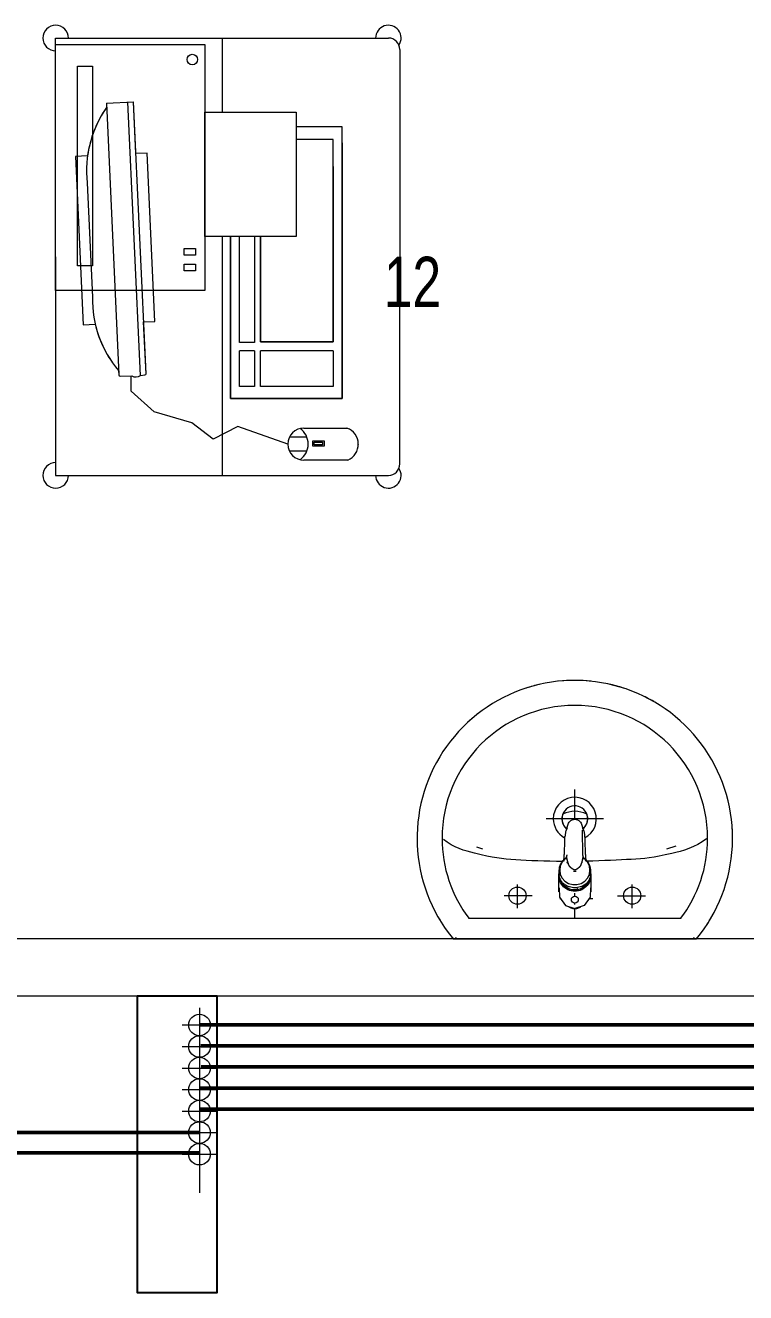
# Model space of a CAD drawing. Header units: millimetres. Extents: x -160614 to 59925, y -157025 to 0.
# Drawn here: x -108374 to -107118, y -110459 to -108252 of the extents above; entities that cross this region are included whole.
import ezdxf

# ---------------------------------------------------------------- set-up
doc = ezdxf.new("R2010")
doc.units = ezdxf.units.MM
doc.header["$LTSCALE"] = 8
doc.linetypes.add('AXES', pattern=[50.8, 31.75, -6.35, 6.35, -6.35])
for name, color, linetype, lineweight in [('72_EGR_EQP_TAG', 9, 'Continuous', 5), ('LOADING', 9, 'Continuous', 5), ('P-SANR-FIXT', 9, 'Continuous', 18), ('P-SANR-FIXT-1', 9, 'Continuous', 13), ('Walls', 9, 'Continuous', 5)]:
    doc.layers.add(name, color=color, linetype=linetype, lineweight=lineweight)
for name, color, linetype in [('A-OPEN', 4, 'Continuous'), ('REF', 42, 'Continuous'), ('REF-thin', 8, 'Continuous')]:
    doc.layers.add(name, color=color, linetype=linetype)
doc.styles.add('X3G_ENTITY_257CFD', font='swisscl.ttf', dxfattribs={"height": 200})

# ---------------------------------------------------------------- blocks, each defined once
blk = doc.blocks.new('FP_138-161_A_00_GFL_-0_080_Einreichung_Grundrisse_100')
at = {"layer": 'P-SANR-FIXT'}
blk.add_line((-0.0044, -0.0019), (-0.0045, -0.0021), dxfattribs=at)
at = {"layer": 'P-SANR-FIXT', "flags": 128}
blk.add_lwpolyline([(-0.0057, -0.0037), (-0.0058, -0.0039), (-0.006, -0.004)], dxfattribs=at)
blk = doc.blocks.new('FP_139-161_A_00_GFL_-0_080_Einreichung_Grundrisse_100')
at = {"layer": 'P-SANR-FIXT'}
blk.add_line((0.0045, -0.0022), (0.0044, -0.002), dxfattribs=at)
at = {"layer": 'P-SANR-FIXT', "flags": 128}
blk.add_lwpolyline([(0.006, -0.004), (0.0059, -0.0039), (0.0057, -0.0038)], dxfattribs=at)
blk = doc.blocks.new('IS_Ceraplus_B8204_BIM_BG _1_ - B8204AA - CERAPLUS single lever basin mixer with pop-up waste-V137-161_A_00_GFL_-0_080_Einreichung_Grundrisse_100')
at = {"layer": 'P-SANR-FIXT-1'}
h = blk.add_hatch(dxfattribs=at)
h.set_pattern_fill('FP_26', color=256, style=0, pattern_type=2)
h.set_pattern_definition([(225, (0.009, 0), (0.010607, -0.010607), []), (315, (0.009, 0), (0.010607, 0.010607), [])])
h.paths.add_polyline_path([(0.0056, -0.002), (0.0058, -0.0024), (0.0058, -0.0021)])
h.paths.add_polyline_path([(0.007, -0.0039), (0.0088, -0.0045), (0.0084, -0.0043)])
at = {"layer": 'LOADING'}
for p, q in [((-0.028, 0), (-0.028, -0.0281)), ((0.028, -0.0281), (0.028, 0)), ((-0.0274, -0.0337), (-0.0271, -0.0392)), ((-0.0262, -0.0282), (-0.0263, -0.0287)), ((0.0263, -0.0287), (0.0262, -0.0282)), ((0.0262, -0.0293), (0.0263, -0.0287)), ((0.0271, -0.0392), (0.0274, -0.0337)), ((-0.0137, -0.0512), (-0.0129, -0.0517)), ((0.0124, -0.052), (0.0133, -0.0515)), ((0.014, -0.0647), (0.0133, -0.1077)), ((0.0185, -0.0618), (0.019, -0.0539)), ((0.019, -0.0539), (0.0188, -0.0561))]:
    blk.add_line(p, q, dxfattribs=at)
at = {"layer": 'LOADING', "flags": 128}
for points in [[(-0.0272, -0.0069), (-0.0266, 0.009), (-0.0165, 0.0236), (0, 0.0291)], [(0.0272, -0.0069), (0.0266, 0.009), (0.0165, 0.0236), (0, 0.0291)], [(-0.0176, -0.0568), (-0.0224, -0.0513), (-0.0254, -0.0448), (-0.0264, -0.0376), (-0.0253, -0.0305), (-0.0222, -0.024), (-0.0172, -0.0186), (-0.0109, -0.0147), (-0.0037, -0.0127), (0.0037, -0.0127), (0.0109, -0.0147), (0.0172, -0.0186), (0.0222, -0.024), (0.0253, -0.0305), (0.0264, -0.0376), (0.0254, -0.0448), (0.0224, -0.0513), (0.0176, -0.0568)], [(-0.0271, -0.0393), (-0.027, -0.0403), (-0.0269, -0.0414), (-0.0267, -0.0424), (-0.0265, -0.0434), (-0.0262, -0.0444), (-0.0259, -0.0454), (-0.0255, -0.0464), (-0.0252, -0.0474), (-0.0247, -0.0484), (-0.0243, -0.0493), (-0.0238, -0.0502), (-0.0232, -0.0511), (-0.0226, -0.052), (-0.022, -0.0529), (-0.0214, -0.0537), (-0.0207, -0.0545), (-0.0199, -0.0553), (-0.0192, -0.0561), (-0.0184, -0.0568), (-0.0176, -0.0575), (-0.0173, -0.0577)], [(0.0173, -0.0577), (0.0181, -0.057), (0.0189, -0.0563), (0.0197, -0.0556), (0.0204, -0.0548), (0.0211, -0.054), (0.0218, -0.0532), (0.0224, -0.0523), (0.023, -0.0514), (0.0236, -0.0505), (0.0241, -0.0496), (0.0246, -0.0487), (0.025, -0.0477), (0.0254, -0.0467), (0.0258, -0.0458), (0.0261, -0.0448), (0.0264, -0.0437), (0.0266, -0.0427), (0.0268, -0.0417), (0.027, -0.0407), (0.0271, -0.0396), (0.0271, -0.0393)], [(-0.019, -0.0539), (-0.0185, -0.0615), (-0.0185, -0.0618)], [(-0.0162, -0.0579), (-0.0156, -0.058), (-0.0151, -0.0581), (-0.0146, -0.0583), (-0.0142, -0.0586), (-0.0139, -0.0588), (-0.0138, -0.0591)], [(-0.0138, -0.0591), (-0.0139, -0.0612), (-0.014, -0.0633)], [(0.0138, -0.0591), (0.0139, -0.0588), (0.0142, -0.0586), (0.0146, -0.0583), (0.0151, -0.0581), (0.0156, -0.058), (0.0162, -0.0579)], [(0.014, -0.0633), (0.0139, -0.0612), (0.0138, -0.0591)], [(0.0171, -0.0578), (0.0174, -0.0575), (0.0176, -0.0568)], [(0.0184, -0.0651), (0.0184, -0.0652), (0.0184, -0.0652), (0.0184, -0.0652), (0.0184, -0.0654), (0.0184, -0.0655)], [(-0.0181, -0.0728), (-0.0177, -0.083), (-0.0172, -0.0938)], [(0.0172, -0.0938), (0.0177, -0.083), (0.0181, -0.0728)], [(-0.0129, -0.1142), (-0.0124, -0.1161), (-0.0118, -0.1179), (-0.0109, -0.1197), (-0.0098, -0.1214), (-0.0084, -0.123), (-0.0067, -0.1244), (-0.0047, -0.1255), (-0.0025, -0.1263), (0, -0.1266)], [(0, -0.1266), (0.0025, -0.1263), (0.0047, -0.1255), (0.0067, -0.1244), (0.0084, -0.123), (0.0098, -0.1214), (0.0109, -0.1197), (0.0118, -0.1179), (0.0124, -0.1161), (0.0129, -0.1142)]]:
    blk.add_lwpolyline(points, dxfattribs=at)
at = {"layer": 'LOADING'}
for centre, radius, start, end in [((0, 0.0135), 0.00603, 0, 180), ((0, 0.0135), 0.00603, 180, 0), ((-0.009, 0), 0.005, 300, 315), ((0.009, 0), 0.005, 225, 240)]:
    blk.add_arc(centre, radius, start, end, dxfattribs=at)
for centre, major_axis, start_param, end_param in [((0, -0.0281), (-0.028, 0), 4.712389, 6.47291), ((0, -0.0287), (0.0267, 0), 1.570796, 3.036556), ((0, -0.0287), (0.0263, 0), 2.625648, 2.791756), ((0, -0.0287), (-0.0263, 0), 4.712389, 5.759587), ((0, -0.0281), (0.028, 0), 6.093357, 7.853982), ((0, -0.0287), (0.0267, 0), 0.105099, 1.570796), ((0, -0.0287), (0.0262, 0), 0.523599, 1.570796), ((0, -0.0287), (0.0262, 0), 0.349919, 0.515945), ((0, -0.0321), (0.0275, 0), 3.141823, 3.202701), ((0, -0.0321), (0.0275, 0), 3.239313, 3.439417), ((0, -0.0281), (0.028, 0), 3.371221, 3.483334), ((0, -0.0287), (0.0267, 0), 6.059374, 6.108652), ((0, -0.0321), (0.0275, 0), 5.985527, 6.185455), ((0, -0.0281), (0.028, 0), 5.94107, 6.05344), ((0, -0.0321), (0.0275, 0), 6.222066, 6.282955), ((0, -0.0312), (0.0248, 0), 4.111947, 4.191073), ((0, -0.0281), (0.028, 0), 4.202431, 4.259552), ((0, -0.0287), (0.0263, 0), 4.169225, 4.2325), ((0, -0.0281), (0.028, 0), 5.172057, 5.222265)]:
    blk.add_ellipse(centre, major_axis=major_axis, ratio=0.961262, start_param=start_param, end_param=end_param, dxfattribs=at)
for points, knots in [([(-0.0215, -0.0162), (-0.0216, -0.0163), (-0.0219, -0.0167), (-0.0227, -0.0177), (-0.0238, -0.0192), (-0.0249, -0.0211), (-0.0258, -0.0231), (-0.0266, -0.0253), (-0.0273, -0.0282), (-0.0275, -0.0305), (-0.0275, -0.0321)], [0.7859035, 0.7859035, 0.7859035, 0.7859035, 0.7916667, 0.8055556, 0.8333333, 0.8611111, 0.8888889, 0.9166667, 0.9444444, 1, 1, 1, 1]), ([(0.021, -0.0157), (0.0208, -0.0154), (0.0203, -0.0149), (0.0192, -0.0139), (0.0177, -0.0127), (0.0161, -0.0117), (0.0148, -0.0109), (0.0138, -0.0104), (0.0127, -0.0099), (0.0113, -0.0093), (0.0087, -0.0084), (0.0048, -0.0075), (0, -0.0071), (-0.0048, -0.0075), (-0.0087, -0.0084), (-0.0113, -0.0093), (-0.0127, -0.0099), (-0.0138, -0.0104), (-0.0148, -0.0109), (-0.0161, -0.0117), (-0.0177, -0.0127), (-0.0191, -0.0139), (-0.0202, -0.0149), (-0.0208, -0.0154), (-0.021, -0.0157)], [0.2222222, 0.2222222, 0.2222222, 0.2222222, 0.2361111, 0.25, 0.2777778, 0.3055556, 0.3194444, 0.3333333, 0.3472222, 0.3611111, 0.3888889, 0.4444444, 0.5, 0.5555556, 0.6111111, 0.6388889, 0.6527778, 0.6666667, 0.6805556, 0.6944444, 0.7222222, 0.75, 0.7638889, 0.7777778, 0.7777778, 0.7777778, 0.7777778]), ([(0.0275, -0.0321), (0.0275, -0.0305), (0.0273, -0.0282), (0.0266, -0.0253), (0.0258, -0.0231), (0.0249, -0.0211), (0.0238, -0.0192), (0.0227, -0.0177), (0.0219, -0.0167), (0.0216, -0.0163), (0.0215, -0.0162)], [0, 0, 0, 0, 0.0555556, 0.0833333, 0.1111111, 0.1388889, 0.1666667, 0.1944444, 0.2083333, 0.2142181, 0.2142181, 0.2142181, 0.2142181]), ([(0, -0.0378), (-0.0005, -0.038), (-0.0012, -0.0384), (-0.0021, -0.0389), (-0.0028, -0.0393), (-0.0035, -0.0397), (-0.0042, -0.04), (-0.0049, -0.0405), (-0.0055, -0.0409), (-0.0061, -0.0414), (-0.0067, -0.0419), (-0.0072, -0.0424), (-0.0078, -0.0429), (-0.0083, -0.0435), (-0.0088, -0.0441), (-0.0092, -0.0446), (-0.0096, -0.0452), (-0.01, -0.0459), (-0.0103, -0.0466), (-0.0105, -0.0472), (-0.0107, -0.0477), (-0.0108, -0.0481), (-0.0109, -0.0484), (-0.0111, -0.0489), (-0.0114, -0.0497), (-0.0118, -0.0509), (-0.0122, -0.0521), (-0.0124, -0.053), (-0.0126, -0.0537), (-0.0128, -0.0544), (-0.0129, -0.0552), (-0.0131, -0.0559), (-0.0132, -0.0566), (-0.0134, -0.0572), (-0.0136, -0.0581), (-0.0137, -0.0587), (-0.0138, -0.0591)], [0, 0, 0, 0, 0.055556, 0.083333, 0.111111, 0.138889, 0.166667, 0.194444, 0.222222, 0.25, 0.277778, 0.305556, 0.333333, 0.361111, 0.388889, 0.416667, 0.444444, 0.472222, 0.5, 0.527778, 0.541667, 0.555556, 0.569444, 0.583333, 0.611111, 0.666667, 0.722222, 0.75, 0.777778, 0.805556, 0.833333, 0.861111, 0.888889, 0.916667, 0.944444, 1, 1, 1, 1]), ([(0, -0.0357), (-0.0006, -0.0357), (-0.0013, -0.0357), (-0.002, -0.0357), (-0.0022, -0.0357)], [0, 0, 0, 0, 0.1, 0.1298359, 0.1298359, 0.1298359, 0.1298359]), ([(0.0022, -0.0357), (0.002, -0.0357), (0.0013, -0.0357), (0.0006, -0.0357), (0, -0.0357)], [0.8701578, 0.8701578, 0.8701578, 0.8701578, 0.9, 1, 1, 1, 1]), ([(0.0138, -0.0591), (0.0137, -0.0587), (0.0136, -0.0581), (0.0134, -0.0572), (0.0132, -0.0566), (0.0131, -0.0559), (0.0129, -0.0552), (0.0128, -0.0544), (0.0126, -0.0537), (0.0124, -0.053), (0.0122, -0.0521), (0.0118, -0.0509), (0.0114, -0.0497), (0.0111, -0.0489), (0.0109, -0.0484), (0.0108, -0.0481), (0.0107, -0.0477), (0.0105, -0.0472), (0.0103, -0.0466), (0.01, -0.0459), (0.0096, -0.0452), (0.0092, -0.0446), (0.0088, -0.0441), (0.0083, -0.0435), (0.0078, -0.0429), (0.0072, -0.0424), (0.0067, -0.0419), (0.0061, -0.0414), (0.0055, -0.0409), (0.0049, -0.0405), (0.0042, -0.04), (0.0035, -0.0397), (0.0028, -0.0393), (0.0021, -0.0389), (0.0012, -0.0384), (0.0005, -0.038), (0, -0.0378)], [0, 0, 0, 0, 0.055556, 0.083333, 0.111111, 0.138889, 0.166667, 0.194444, 0.222222, 0.25, 0.277778, 0.333333, 0.388889, 0.416667, 0.430556, 0.444444, 0.458333, 0.472222, 0.5, 0.527778, 0.555556, 0.583333, 0.611111, 0.638889, 0.666667, 0.694444, 0.722222, 0.75, 0.777778, 0.805556, 0.833333, 0.861111, 0.888889, 0.916667, 0.944444, 1, 1, 1, 1]), ([(-0.0188, -0.0538), (-0.0188, -0.0547), (-0.0186, -0.0582), (-0.0185, -0.0619), (-0.0184, -0.0646)], [0.6724021, 0.6724021, 0.6724021, 0.6724021, 0.75, 1, 1, 1, 1]), ([(-0.0162, -0.0579), (-0.0162, -0.0578), (-0.0163, -0.0578), (-0.0165, -0.0577), (-0.0166, -0.0575), (-0.0167, -0.0574), (-0.0169, -0.0573), (-0.017, -0.0572), (-0.0172, -0.0571), (-0.0173, -0.057), (-0.0175, -0.0569), (-0.0176, -0.0568)], [0, 0, 0, 0, 0.1, 0.2, 0.3, 0.4, 0.5, 0.6, 0.7, 0.8, 1, 1, 1, 1]), ([(-0.0148, -0.0587), (-0.015, -0.0586), (-0.0159, -0.0583), (-0.0167, -0.058), (-0.0172, -0.0578)], [0.8, 0.8, 0.8, 0.8, 0.85, 1, 1, 1, 1]), ([(0.0141, -0.0613), (0.0141, -0.0611), (0.0143, -0.0608), (0.0145, -0.0604), (0.0148, -0.06), (0.0151, -0.0596), (0.0153, -0.0594), (0.0155, -0.0592), (0.0156, -0.059), (0.0158, -0.0588), (0.016, -0.0587), (0.0163, -0.0585), (0.0165, -0.0583), (0.0166, -0.0582)], [0.3333333, 0.3333333, 0.3333333, 0.3333333, 0.4166667, 0.5, 0.5833333, 0.6666667, 0.7083333, 0.75, 0.7916667, 0.8333333, 0.875, 0.9166667, 1, 1, 1, 1]), ([(0.0176, -0.0568), (0.0175, -0.0569), (0.0173, -0.057), (0.0172, -0.0571), (0.017, -0.0572), (0.0169, -0.0573), (0.0167, -0.0574), (0.0166, -0.0575), (0.0165, -0.0577), (0.0163, -0.0578), (0.0162, -0.0578), (0.0162, -0.0579)], [0, 0, 0, 0, 0.2, 0.3, 0.4, 0.5, 0.6, 0.7, 0.8, 0.9, 1, 1, 1, 1]), ([(0.0184, -0.0646), (0.0185, -0.0619), (0.0186, -0.0582), (0.0188, -0.0547), (0.0188, -0.0538)], [0, 0, 0, 0, 0.25, 0.3275586, 0.3275586, 0.3275586, 0.3275586]), ([(-0.0131, -0.1116), (-0.0132, -0.1115), (-0.0135, -0.1109), (-0.0141, -0.1099), (-0.0147, -0.1086), (-0.0153, -0.1072), (-0.0159, -0.1053), (-0.0167, -0.1021), (-0.0171, -0.0992), (-0.0171, -0.0973)], [0.4856715, 0.4856715, 0.4856715, 0.4856715, 0.5, 0.55, 0.6, 0.65, 0.7, 0.8, 1, 1, 1, 1]), ([(-0.0132, -0.1091), (-0.0132, -0.1096), (-0.0132, -0.1103), (-0.0132, -0.1111), (-0.0132, -0.1115), (-0.0132, -0.1118), (-0.0131, -0.1122), (-0.0131, -0.1125), (-0.0131, -0.1128), (-0.0131, -0.1131), (-0.013, -0.1134), (-0.013, -0.1138), (-0.0129, -0.1141), (-0.0129, -0.1142)], [0.2, 0.2, 0.2, 0.2, 0.4, 0.5, 0.55, 0.6, 0.65, 0.7, 0.75, 0.8, 0.85, 0.9, 1, 1, 1, 1]), ([(0.0129, -0.1142), (0.0129, -0.1141), (0.013, -0.1138), (0.013, -0.1134), (0.0131, -0.1131), (0.0131, -0.1128), (0.0131, -0.1125), (0.0131, -0.1122), (0.0132, -0.1118), (0.0132, -0.1115), (0.0132, -0.1111), (0.0132, -0.1103), (0.0132, -0.1096), (0.0132, -0.1091)], [0, 0, 0, 0, 0.1, 0.15, 0.2, 0.25, 0.3, 0.35, 0.4, 0.45, 0.5, 0.6, 0.8, 0.8, 0.8, 0.8]), ([(0.0131, -0.1116), (0.0133, -0.1113), (0.0137, -0.1106), (0.0142, -0.1096), (0.0147, -0.1084), (0.0153, -0.1072), (0.0159, -0.1053), (0.0167, -0.1021), (0.0171, -0.0992), (0.0171, -0.0973)], [-0.5143371, -0.5143371, -0.5143371, -0.5143371, -0.475, -0.4375, -0.4, -0.35, -0.3, -0.2, 0, 0, 0, 0])]:
    blk.add_open_spline(points, degree=3, knots=knots, dxfattribs=at)
for points in [[(-0.0184, -0.0646), (-0.0183, -0.0659), (-0.0182, -0.0684), (-0.0181, -0.0709), (-0.0181, -0.0721)], [(-0.0172, -0.0578), (-0.0171, -0.0578), (-0.0169, -0.058), (-0.0167, -0.0581), (-0.0166, -0.0582)], [(-0.0162, -0.0579), (-0.0162, -0.0579), (-0.0164, -0.0581), (-0.0165, -0.0582), (-0.0166, -0.0583), (-0.0166, -0.0582), (-0.0166, -0.0582)], [(-0.0166, -0.0582), (-0.0163, -0.0585), (-0.0156, -0.059), (-0.0148, -0.0599), (-0.0142, -0.0609), (-0.0139, -0.0617), (-0.0138, -0.0621)], [(-0.014, -0.0633), (-0.014, -0.0633), (-0.014, -0.0633), (-0.014, -0.0633)], [(-0.014, -0.0646), (-0.014, -0.0644), (-0.014, -0.064), (-0.014, -0.0635), (-0.014, -0.0633)], [(0.014, -0.0633), (0.014, -0.0633), (0.014, -0.0633), (0.014, -0.0633)], [(0.014, -0.0633), (0.014, -0.0635), (0.014, -0.064), (0.014, -0.0644), (0.014, -0.0647)], [(0.0172, -0.0578), (0.0168, -0.0579), (0.0158, -0.0583), (0.0147, -0.0587), (0.0141, -0.059)], [(0.0166, -0.0582), (0.0166, -0.0582), (0.0166, -0.0583), (0.0165, -0.0582), (0.0164, -0.0581), (0.0162, -0.0579), (0.0162, -0.0579)], [(0.0166, -0.0582), (0.0167, -0.0582), (0.0168, -0.0581), (0.0169, -0.058), (0.0169, -0.058)], [(0.0169, -0.058), (0.017, -0.0579), (0.0171, -0.0579), (0.0171, -0.0578)], [(0.0181, -0.0721), (0.0181, -0.0709), (0.0182, -0.0684), (0.0183, -0.0659), (0.0184, -0.0646)], [(-0.0172, -0.0938), (-0.0172, -0.0944), (-0.0172, -0.0956), (-0.0171, -0.0967), (-0.0171, -0.0973)], [(0.0171, -0.0973), (0.0171, -0.0967), (0.0172, -0.0956), (0.0172, -0.0944), (0.0172, -0.0938)]]:
    blk.add_open_spline(points, degree=3, dxfattribs=at)
for name in ['FP_138-161_A_00_GFL_-0_080_Einreichung_Grundrisse_100', 'FP_139-161_A_00_GFL_-0_080_Einreichung_Grundrisse_100']:
    blk.add_blockref(name, (0, 0), dxfattribs=at)
blk = doc.blocks.new('_100_WB_KER_REN_55x45x18 - _100_WB_KER_REN_55x45x18-V63-161_A_00_GFL_-0_080_Einreichung_Grundrisse_100')
at = {"layer": 'LOADING'}
for p, q in [((-0.2075, 0.225), (-0.2075, 0.2227)), ((0.2074, 0.225), (-0.2074, 0.225)), ((0.2075, 0.2227), (0.2075, 0.225)), ((-0.1855, 0.1899), (0.1855, 0.1899)), ((0, 0.1899), (0, 0.1724)), ((-0.1, 0.172), (-0.1, 0.1303)), ((-0.0259, 0.155), (-0.0315, 0.155)), ((0, 0.1656), (0, 0.1628)), ((0.026, 0.155), (0.0248, 0.155)), ((0.1, 0.172), (0.1, 0.1303)), ((-0.0744, 0.15), (-0.1234, 0.15)), ((0, 0.1509), (0, 0.1454)), ((0, 0.1422), (0, 0.1399)), ((0.0744, 0.15), (0.1234, 0.15)), ((-0.1763, 0.0637), (-0.1598, 0.0692)), ((0.1605, 0.0691), (0.1707, 0.0656)), ((-0.05, 0.0161), (0.05, 0.0161)), ((0, 0.0168), (0, -0.0348))]:
    blk.add_line(p, q, dxfattribs=at)
at = {"layer": 'LOADING', "flags": 128}
for points in [[(-0.2121, 0.225), (-0.219, 0.2164), (-0.2254, 0.2075), (-0.2316, 0.1983), (-0.2373, 0.189), (-0.2427, 0.1794), (-0.2476, 0.1696), (-0.2522, 0.1596), (-0.2564, 0.1494), (-0.2602, 0.1391), (-0.2635, 0.1286), (-0.2665, 0.118), (-0.269, 0.1073), (-0.271, 0.0965), (-0.2727, 0.0856), (-0.2739, 0.0747), (-0.2747, 0.0637), (-0.275, 0.0527), (-0.275, 0.05)], [(0.275, 0.05), (0.2748, 0.061), (0.2741, 0.072), (0.273, 0.0829), (0.2715, 0.0938), (0.2695, 0.1046), (0.2671, 0.1154), (0.2643, 0.126), (0.261, 0.1365), (0.2574, 0.1469), (0.2533, 0.1571), (0.2488, 0.1671), (0.2439, 0.177), (0.2387, 0.1866), (0.233, 0.1961), (0.227, 0.2053), (0.2206, 0.2142), (0.2138, 0.2229), (0.2121, 0.225)], [(-0.275, 0.05), (-0.2748, 0.039), (-0.2741, 0.028), (-0.273, 0.0171), (-0.2715, 0.0062), (-0.2695, -0.0046), (-0.2671, -0.0154), (-0.2643, -0.026), (-0.261, -0.0365), (-0.2574, -0.0469), (-0.2533, -0.0571), (-0.2488, -0.0671), (-0.2439, -0.077), (-0.2387, -0.0866), (-0.233, -0.0961), (-0.227, -0.1053), (-0.2206, -0.1142), (-0.2138, -0.1229), (-0.2067, -0.1313), (-0.1993, -0.1395), (-0.1916, -0.1473), (-0.1836, -0.1548), (-0.1752, -0.162), (-0.1666, -0.1688), (-0.1577, -0.1753), (-0.1486, -0.1814), (-0.1392, -0.1872), (-0.1296, -0.1925), (-0.1198, -0.1975), (-0.1098, -0.2021), (-0.0996, -0.2063), (-0.0893, -0.2101), (-0.0788, -0.2135), (-0.0682, -0.2164), (-0.0575, -0.2189), (-0.0467, -0.221), (-0.0359, -0.2227), (-0.0249, -0.2239), (-0.014, -0.2246), (-0.003, -0.225), (0.008, -0.2249), (0.019, -0.2243), (0.03, -0.2234), (0.0409, -0.2219), (0.0517, -0.2201), (0.0625, -0.2178), (0.0731, -0.2151), (0.0837, -0.212), (0.0941, -0.2084), (0.1043, -0.2044), (0.1144, -0.2001), (0.1243, -0.1953), (0.1341, -0.1901), (0.1436, -0.1846), (0.1528, -0.1786), (0.1618, -0.1723), (0.1706, -0.1657), (0.1791, -0.1587), (0.1873, -0.1514), (0.1952, -0.1437), (0.2028, -0.1358), (0.21, -0.1275), (0.217, -0.119), (0.2236, -0.1101), (0.2298, -0.1011), (0.2356, -0.0918), (0.2411, -0.0822), (0.2462, -0.0725), (0.2509, -0.0625), (0.2552, -0.0524), (0.2591, -0.0421), (0.2626, -0.0317), (0.2656, -0.0211), (0.2683, -0.0104), (0.2705, 0.0003), (0.2722, 0.0112), (0.2736, 0.0221), (0.2745, 0.0331), (0.2749, 0.0441), (0.275, 0.05)]]:
    blk.add_lwpolyline(points, dxfattribs=at)
at = {"layer": 'LOADING'}
for centre in [(-0.1, 0.15), (0.1, 0.15)]:
    blk.add_circle(centre, 0.015, dxfattribs=at)
for centre, radius, start, end in [((0, 0.05), 0.275, 140.4788, 141.2381), ((0, 0.05), 0.275, 38.7619, 39.5212), ((0, 0.05), 0.275, 145.9324, 150.3591), ((0, 0.05), 0.275, 29.6409, 34.0676), ((0, 0.05), 0.2315, 142.8209, 180), ((0, 0.05), 0.2315, 0, 37.1791), ((0, 0.155), 0.0175, 54.0899, 125.9101), ((0, 0.155), 0.0175, 68.869, 83.8798), ((0, 0.155), 0.0175, 251.9463, 258.2346), ((0, 0.05), 0.275, 180, 183.6225), ((0, 0.05), 0.2315, 180, 0), ((0, 0.0161), 0.0375, 117.1305, 0), ((0, 0.0161), 0.0375, 0, 61.4146), ((0, 0.0161), 0.0225, 129.5025, 0), ((0, 0.0161), 0.0225, 156.725, 162.0134), ((0, 0.0161), 0.0225, 138.0808, 143.3939), ((0, 0.0161), 0.0225, 0, 51.4286), ((0, 0.0161), 0.0225, 36.616, 41.9265), ((0, 0.0161), 0.0225, 17.9887, 23.276), ((0, 0.0161), 0.0225, 180, 193.3417), ((0, 0.0161), 0.0225, 197.0466, 201.508), ((0, 0.05), 0.047, 243.4433, 296.5567), ((0, 0.0161), 0.0225, 338.492, 342.9534), ((0, 0.0161), 0.0225, 346.6583, 0), ((0, 0.05), 0.275, 307.6689, 312), ((0, 0.05), 0.275, 240, 245.6589), ((0, 0.05), 0.275, 252, 257.5535), ((0, 0.05), 0.275, 282.9241, 288), ((0, 0.05), 0.275, 264, 276)]:
    blk.add_arc(centre, radius, start, end, dxfattribs=at)
for points, knots in [([(-0.2074, 0.225), (-0.2078, 0.225), (-0.2086, 0.225), (-0.2095, 0.225), (-0.2102, 0.225), (-0.2106, 0.225), (-0.2109, 0.225), (-0.2111, 0.225), (-0.2114, 0.225), (-0.2116, 0.225), (-0.2118, 0.225), (-0.2119, 0.225), (-0.2119, 0.225)], [-1, -1, -1, -1, -0.8333333, -0.6666667, -0.5833333, -0.5, -0.4583333, -0.4166667, -0.3333333, -0.2916667, -0.25, -0.1666667, -0.1666667, -0.1666667, -0.1666667]), ([(0.2119, 0.225), (0.2119, 0.225), (0.2118, 0.225), (0.2116, 0.225), (0.2114, 0.225), (0.2111, 0.225), (0.2109, 0.225), (0.2106, 0.225), (0.2102, 0.225), (0.2095, 0.225), (0.2086, 0.225), (0.2078, 0.225), (0.2074, 0.225)], [-0.8333333, -0.8333333, -0.8333333, -0.8333333, -0.75, -0.7083333, -0.6666667, -0.5833333, -0.5416667, -0.5, -0.4166667, -0.3333333, -0.1666667, 0, 0, 0, 0]), ([(-0.0037, 0.1721), (-0.0046, 0.1719), (-0.0064, 0.1714), (-0.0081, 0.1705), (-0.009, 0.17)], [0.5653198, 0.5653198, 0.5653198, 0.5653198, 0.6111111, 0.6666667, 0.6666667, 0.6666667, 0.6666667]), ([(0.009, 0.17), (0.0086, 0.1703), (0.0077, 0.1708), (0.0059, 0.1715), (0.0046, 0.1719), (0.0037, 0.1721)], [0.3333333, 0.3333333, 0.3333333, 0.3333333, 0.3611111, 0.3888889, 0.4346482, 0.4346482, 0.4346482, 0.4346482]), ([(-0.2294, 0.0509), (-0.2103, 0.066), (-0.1431, 0.0839), (-0.1084, 0.0863), (-0.0496, 0.0893), (-0.0206, 0.0899)], [0.0392191, 0.0392191, 0.0392191, 0.0392191, 0.1715289, 0.4228457, 0.6475389, 0.6475389, 0.6475389, 0.6475389]), ([(0.0209, 0.0903), (0.0512, 0.0901), (0.1113, 0.0879), (0.1514, 0.0828), (0.2115, 0.0665), (0.2292, 0.052)], [0.7533082, 0.7533082, 0.7533082, 0.7533082, 0.9865548, 1.235629, 1.3638988, 1.3638988, 1.3638988, 1.3638988]), ([(-0.0141, 0.0337), (-0.0162, 0.0319), (-0.0207, 0.0267), (-0.0225, 0.02), (-0.0225, 0.0161)], [0.7144203, 0.7144203, 0.7144203, 0.7144203, 0.8333333, 1, 1, 1, 1]), ([(0.0225, 0.0161), (0.0225, 0.0187), (0.0216, 0.0239), (0.0182, 0.0298), (0.0152, 0.0327), (0.0141, 0.0337)], [0, 0, 0, 0, 0.1111111, 0.2222222, 0.285568, 0.285568, 0.285568, 0.285568])]:
    blk.add_open_spline(points, degree=3, knots=knots, dxfattribs=at)
for points in [[(-0.2075, 0.2227), (-0.2075, 0.2231), (-0.2075, 0.2235), (-0.2075, 0.2239)], [(0.2075, 0.2239), (0.2075, 0.2235), (0.2075, 0.2231), (0.2075, 0.2227)], [(-0.1852, 0.1899), (-0.1853, 0.1899), (-0.1854, 0.1899), (-0.1855, 0.1899)], [(0.1855, 0.1899), (0.1854, 0.1899), (0.1853, 0.1899), (0.1852, 0.1899)], [(-0.0009, 0.1725), (-0.0013, 0.1725), (-0.0018, 0.1724), (-0.0022, 0.1724)], [(0.0022, 0.1724), (0.0018, 0.1724), (0.0013, 0.1725), (0.0009, 0.1725)], [(-0.0225, 0.0161), (-0.0225, 0.0147), (-0.0222, 0.012), (-0.0215, 0.0093), (-0.021, 0.008)], [(0.021, 0.008), (0.0215, 0.0093), (0.0222, 0.012), (0.0225, 0.0147), (0.0225, 0.0161)]]:
    blk.add_open_spline(points, degree=3, dxfattribs=at)
at = {"layer": 'LOADING', "xscale": -1, "rotation": 5.088887490341627e-12}
blk.add_blockref('IS_Ceraplus_B8204_BIM_BG _1_ - B8204AA - CERAPLUS single lever basin mixer with pop-up waste-V137-161_A_00_GFL_-0_080_Einreichung_Grundrisse_100', (0, 0.1434), dxfattribs=at)
blk = doc.blocks.new('M.168.61.15')
at = {"layer": 'LOADING'}
for p, q in [((-10248.8, 19911.8), (-10248.8, 20292.7)), ((-10248.8, 20292.7), (-9668.8, 20292.7)), ((-9958.8, 20292.7), (-9958.8, 20163.4)), ((-9648.8, 20272.7), (-9648.8, 19911.8)), ((-10160.3, 20179.3), (-10113, 20181.5)), ((-10160.3, 20179.3), (-10138.7, 19705.9)), ((-10101.1, 19705.1), (-10123, 20181)), ((-10091.3, 19708), (-10113, 20181.7)), ((-10108.9, 20091.4), (-10113, 20181.7)), ((-10089.4, 20092.2), (-10108.9, 20091.4)), ((-10089.4, 20092.2), (-10108.9, 20091.4)), ((-10076.1, 19799.1), (-10089.4, 20092.2)), ((-10076.1, 19799.1), (-10089.4, 20092.2)), ((-9749.5, 20110), (-9749.5, 19664.7)), ((-9749.5, 19664.7), (-9749.5, 20110)), ((-10193.1, 20087.5), (-10214.1, 20086.6)), ((-10193.1, 20087.5), (-10214.1, 20086.6)), ((-10214.1, 20086.6), (-10200.8, 19793.4)), ((-10214.1, 20086.6), (-10200.8, 19793.4)), ((-9765.1, 20069.2), (-9765.1, 19763.5)), ((-10193.8, 20040.3), (-10184.8, 19841.3)), ((-9958.8, 19947.3), (-9958.8, 19530.9)), ((-9944, 19664.7), (-9944, 19947.3)), ((-9944, 19947.3), (-9944, 19664.7)), ((-9902.4, 19947.3), (-9902.4, 19762.4)), ((-9892, 19763.5), (-9892, 19947.3)), ((-10248.8, 19911.8), (-10248.8, 19530.9)), ((-9648.8, 19550.9), (-9648.8, 19911.8)), ((-10200.8, 19793.4), (-10179.8, 19794.3)), ((-10200.8, 19793.4), (-10179.9, 19794.3)), ((-10095.5, 19798.2), (-10076.1, 19799.1)), ((-10095.5, 19798.2), (-10076.1, 19799.1)), ((-10091.3, 19708), (-10095.5, 19798.2)), ((-9765.1, 19763.5), (-9892, 19763.5)), ((-9928.4, 19685.5), (-9928.4, 19747.9)), ((-9902.4, 19747.9), (-9928.4, 19747.9)), ((-9902.4, 19747.9), (-9902.4, 19685.5)), ((-9765.1, 19747.9), (-9892, 19747.9)), ((-9892, 19685.5), (-9892, 19747.9)), ((-9765.1, 19747.9), (-9765.1, 19685.5)), ((-10139, 19713.2), (-10138.7, 19705.9)), ((-10136.6, 19704), (-10116.2, 19704.2)), ((-10136.6, 19704), (-10116.2, 19704.2)), ((-10116.9, 19677.7), (-10117.2, 19704.2)), ((-10101.1, 19705.1), (-10093.2, 19705.8)), ((-10101.1, 19705.1), (-10093.2, 19705.8)), ((-10077.1, 19641.4), (-10116.9, 19677.7)), ((-9902.4, 19685.5), (-9928.4, 19685.5)), ((-9765.1, 19685.5), (-9892, 19685.5)), ((-9749.5, 19664.7), (-9944, 19664.7)), ((-9944, 19664.7), (-9749.5, 19664.7)), ((-10011.5, 19622.3), (-10077.1, 19641.4)), ((-9974.3, 19593.8), (-10011.5, 19622.3)), ((-9931.1, 19616.3), (-9974.3, 19593.8)), ((-9844, 19585.4), (-9931.1, 19616.3)), ((-9811, 19597.7), (-9841.1, 19597.7)), ((-9811, 19573), (-9841.1, 19573)), ((-10248.8, 19530.9), (-9668.8, 19530.9))]:
    blk.add_line(p, q, dxfattribs=at)
for points in [[(-9988.6, 20281.4), (-9988.6, 19853.1), (-10248.8, 19853.1), (-10248.8, 20281.4)], [(-10184.6, 20243.5), (-10184.6, 19896.1), (-10210.9, 19896.1), (-10210.9, 20243.5)], [(-9829.3, 20163.4), (-9829.3, 19947.3), (-9988.6, 19947.3), (-9988.6, 20163.4)], [(-10004.9, 19926), (-10004.9, 19914.5), (-10025, 19914.5), (-10025, 19926)], [(-10004.9, 19898.7), (-10004.9, 19887.3), (-10025, 19887.3), (-10025, 19898.7)], [(-9780.9, 19591), (-9780.9, 19581.8), (-9800.5, 19581.8), (-9800.5, 19591)], [(-9783.4, 19588.5), (-9783.4, 19584.3), (-9798, 19584.3), (-9798, 19588.5)]]:
    blk.add_lwpolyline(points, close=True, dxfattribs=at)
for points in [[(-9944, 19947.3), (-9944, 19664.7), (-9749.5, 19664.7), (-9749.5, 20137.8), (-9829.3, 20137.8)], [(-9892, 19947.3), (-9892, 19763.5), (-9764.8, 19763.5), (-9764.8, 20116), (-9829.3, 20116)], [(-9902.4, 19947.3), (-9902.4, 19762.4), (-9928.4, 19762.4), (-9928.4, 19947.3)], [(-9816, 19613.4), (-9740.9, 19613.4)], [(-9721.3, 19585.4), (-9721.3, 19584.8)], [(-9739.5, 19557.4), (-9816, 19557.4)]]:
    blk.add_lwpolyline(points, dxfattribs=at)
blk.add_circle((-10010.6, 20255.2), 9.18, dxfattribs=at)
for centre, radius, start, end in [((-10248.8, 20292.7), 22.2, 0, 270), ((-9668.8, 20292.7), 22.2, 326.3067, 180), ((-9668.8, 20272.7), 20, 0, 90), ((-10002.1, 20061.1), 192.9, 144.9564, 186.199), ((-10002.1, 20061.1), 192.9, 144.9564, 172.1216), ((-9991.9, 19838), 192.9, 179.0011, 220.3267), ((-9991.9, 19838), 192.9, 193.0799, 220.3268), ((-10136.6, 19706), 2.08, 182.6241, 270.6241), ((-10136.6, 19706), 2.08, 182.6241, 270.6241), ((-10109.4, 19716.2), 13.8, 240.5606, 306.8112), ((-10109.4, 19716.2), 13.8, 240.5606, 306.8112), ((-10093.4, 19707.9), 2.08, 274.6241, 2.6239), ((-10093.4, 19707.9), 2.08, 274.6241, 2.6239), ((-9816, 19585.4), 28, 90, 270), ((-9841.6, 19585.4), 33, 304.6644, 55.3356), ((-9751.5, 19585.1), 30.2, 293.3421, 69.5419), ((-10248.8, 19530.9), 22.2, 90, 0), ((-9668.8, 19530.9), 22.2, 180, 33.6936), ((-9668.8, 19550.9), 20, 270, 0)]:
    blk.add_arc(centre, radius, start, end, dxfattribs=at)
blk = doc.blocks.new('GF1')
at = {"layer": 'Walls', "color": 9}
for p, q in [((-106130.7, -109842.6), (-108407.8, -109842.6)), ((-106130.7, -109942.6), (-108507.8, -109942.6))]:
    blk.add_line(p, q, dxfattribs=at)
at = {"layer": 'LOADING', "color": 9}
blk.add_blockref('M.168.61.15', (-98072, -128566.4, 0), dxfattribs=at)
at = {"layer": 'LOADING', "color": 9, "xscale": 1000, "yscale": 1000, "zscale": 1000, "rotation": 180}
blk.add_blockref('_100_WB_KER_REN_55x45x18 - _100_WB_KER_REN_55x45x18-V63-161_A_00_GFL_-0_080_Einreichung_Grundrisse_100', (-107415.8, -109617.6), dxfattribs=at)
at = {"layer": '72_EGR_EQP_TAG', "color": 9, "insert": (-107698.8, -108654.7, 0), "char_height": 87.47, "attachment_point": 2, "style": 'X3G_ENTITY_257CFD'}
blk.add_mtext('12', dxfattribs=at)

msp = doc.modelspace()

# ---------------------------------------------------------------- linework, layer by layer
at = {"layer": 'A-OPEN'}
msp.add_lwpolyline([(-108039.4, -109942.6), (-108178.7, -109942.6), (-108178.7, -110459.1), (-108039.4, -110459.1)], close=True, dxfattribs=at)
at = {"layer": 'REF', "lineweight": 50, "ltscale": 1.02}
for p, q in [((-107030.8, -109992.8), (-108068.2, -109992.8)), ((-103470.3, -110029.4), (-108068, -110029.4)), ((-99741.3, -110066), (-108067.3, -110066)), ((-99955.1, -110102.7), (-108070.1, -110102.7)), ((-103493.7, -110139.3), (-108070.1, -110139.3)), ((-108070.1, -110180.3), (-110278.9, -110180.3)), ((-110227.3, -110215.4), (-108070.1, -110215.4))]:
    msp.add_line(p, q, dxfattribs=at)
at = {"layer": 'REF', "linetype": 'Continuous', "lineweight": 15, "ltscale": 1.02}
for centre in [(-108070.1, -109992.8), (-108070.1, -110030.3), (-108070.1, -110067.8), (-108070.1, -110105.3), (-108070.1, -110142.8), (-108070.1, -110180.3), (-108070.1, -110217.8)]:
    msp.add_circle(centre, 18.8, dxfattribs=at)
at = {"layer": 'REF-thin', "linetype": 'AXES', "lineweight": 20, "ltscale": 1.02}
for p, q in [((-108070.1, -109962.8), (-108070.1, -110022.8)), ((-108100.1, -109992.8), (-108040.1, -109992.8)), ((-108070.1, -110000.3), (-108070.1, -110060.3)), ((-108100.1, -110030.3), (-108040.1, -110030.3)), ((-108070.1, -110037.8), (-108070.1, -110097.8)), ((-108100.1, -110067.8), (-108040.1, -110067.8)), ((-108070.1, -110075.3), (-108070.1, -110135.3)), ((-108100.1, -110105.3), (-108040.1, -110105.3)), ((-108070.1, -110112.8), (-108070.1, -110172.8)), ((-108100.1, -110142.8), (-108040.1, -110142.8)), ((-108070.1, -110150.3), (-108070.1, -110210.3)), ((-108100.1, -110180.3), (-108040.1, -110180.3)), ((-108070.1, -110187.8), (-108070.1, -110247.8)), ((-108100.1, -110217.8), (-108040.1, -110217.8)), ((-108070.1, -110225.3), (-108070.1, -110285.3))]:
    msp.add_line(p, q, dxfattribs=at)

# ---------------------------------------------------------------- block references
at = {"layer": '72_EGR_EQP_TAG'}
msp.add_blockref('GF1', (0, 0), dxfattribs=at)

doc.saveas('drawing.dxf')
